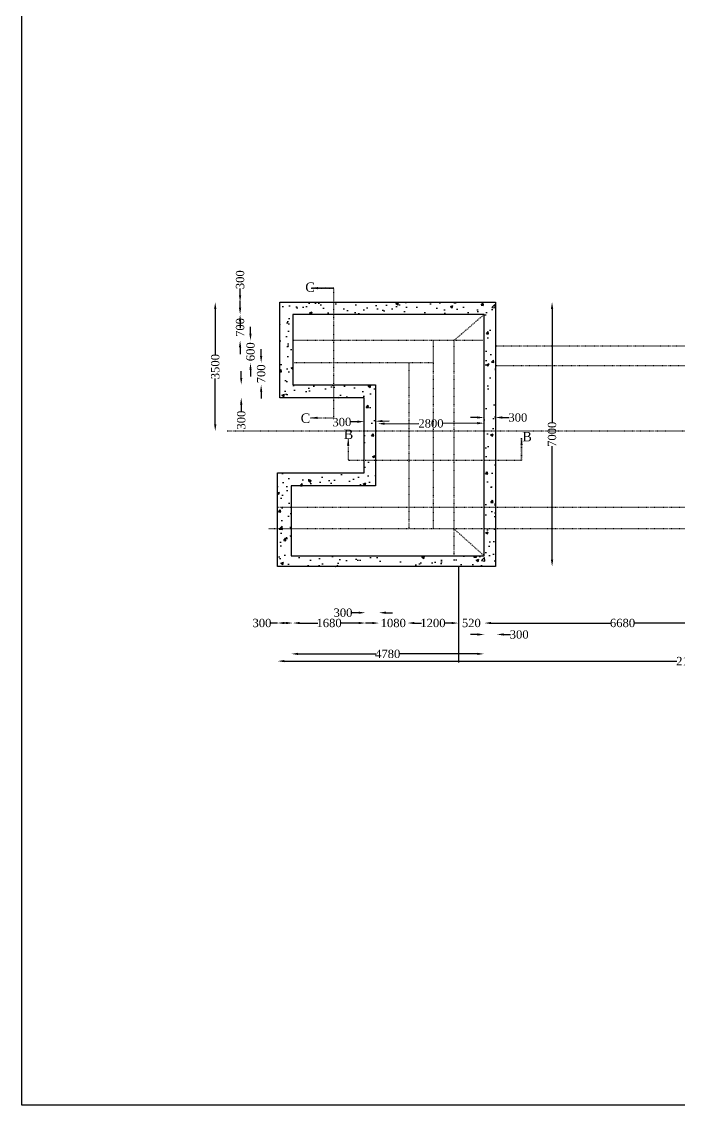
# Model space of a CAD drawing. Header units: millimetres. Extents: x -109570 to 149785, y -246061 to 46759.
# Drawn here: x 4960 to 22306, y 1088 to 29664 of the extents above; entities that cross this region are included whole.
import ezdxf

# ---------------------------------------------------------------- set-up
doc = ezdxf.new("R2010")
doc.units = ezdxf.units.MM
doc.header["$MEASUREMENT"] = 0
doc.header["$PDMODE"] = 33
doc.header["$PDSIZE"] = 500
doc.linetypes.add('ACAD_ISO03W100', pattern=[30, 12, -18])
for name, color, linetype in [('DIM', 5, 'Continuous'), ('DOT LINE', 3, 'ACAD_ISO03W100'), ('DWG. LINE', 1, 'Continuous'), ('HATCH', 2, 'Continuous'), ('TEXT', 7, 'Continuous'), ('TITLE', 7, 'Continuous')]:
    doc.layers.add(name, color=color, linetype=linetype)
doc.styles.get("Standard").update_dxf_attribs({"font": 'TIMES.TTF', "height": 220})
doc.dimstyles.get("Standard").update_dxf_attribs({"dimtxt": 220, "dimasz": 180, "dimexe": 0.18, "dimexo": 0.0625, "dimgap": 0.09, "dimtad": 0, "dimdec": 0, "dimzin": 0, "dimdsep": 46, "dimtxsty": 'Standard', "dimcen": 0.09, "dimse1": 1, "dimse2": 1, "dimclrd": 5, "dimclre": 5, "dimclrt": 4, "dimadec": 0, "dimazin": 0, "dimtfac": 1, "dimtdec": 0, "dimtofl": 0, "dimtmove": 0, "dimatfit": 3, "dimfxl": 1, "dimtolj": 1, "dimtzin": 0, "dimarcsym": 0})

# ---------------------------------------------------------------- blocks, each defined once
blk = doc.blocks.new('*D32')
at = {"layer": 'Defpoints', "color": 0}
for p in [(10672, 22269), (10672, 21944), (10721, 21944)]:
    blk.add_point(p, dxfattribs=at)
at = {"layer": 'DIM', "color": 5, "lineweight": -2}
for p, q in [((10721, 22449), (10721, 22629)), ((10721, 21764), (10721, 21584))]:
    blk.add_line(p, q, dxfattribs=at)
at = {"layer": 'DIM', "color": 5}
for points in [[(10691, 22449), (10751, 22449), (10721, 22269)], [(10691, 21764), (10751, 21764), (10721, 21944)]]:
    blk.add_solid(points, dxfattribs=at)
at = {"layer": 'DIM', "color": 4, "insert": (10721, 22860), "char_height": 220, "attachment_point": 5, "rotation": 90}
blk.add_mtext('\\A1;300', dxfattribs=at)
blk = doc.blocks.new('*D33')
at = {"layer": 'Defpoints', "color": 0}
for p in [(10721, 21944), (10721, 21255), (10721, 21255)]:
    blk.add_point(p, dxfattribs=at)
at = {"layer": 'DIM', "color": 5, "lineweight": -2}
for p, q in [((10721, 22124), (10721, 22304)), ((10721, 21075), (10721, 20895))]:
    blk.add_line(p, q, dxfattribs=at)
at = {"layer": 'DIM', "color": 5}
for points in [[(10691, 22124), (10751, 22124), (10721, 21944)], [(10691, 21075), (10751, 21075), (10721, 21255)]]:
    blk.add_solid(points, dxfattribs=at)
at = {"layer": 'DIM', "color": 4, "insert": (10721, 21600), "char_height": 220, "attachment_point": 5, "rotation": 90}
blk.add_mtext('\\A1;700', dxfattribs=at)
blk = doc.blocks.new('*D34')
at = {"layer": 'Defpoints', "color": 0}
for p in [(10721, 21255), (10721, 20665), (10995, 20665)]:
    blk.add_point(p, dxfattribs=at)
at = {"layer": 'DIM', "color": 5, "lineweight": -2}
for p, q in [((10995, 21435), (10995, 21615)), ((10995, 20485), (10995, 20305))]:
    blk.add_line(p, q, dxfattribs=at)
at = {"layer": 'DIM', "color": 5}
for points in [[(10965, 21435), (11025, 21435), (10995, 21255)], [(10965, 20485), (11025, 20485), (10995, 20665)]]:
    blk.add_solid(points, dxfattribs=at)
at = {"layer": 'DIM', "color": 4, "insert": (10995, 20960), "char_height": 220, "attachment_point": 5, "rotation": 90}
blk.add_mtext('\\A1;600', dxfattribs=at)
blk = doc.blocks.new('*D35')
at = {"layer": 'Defpoints', "color": 0}
for p in [(10995, 20665), (11147, 20090), (11276, 20090)]:
    blk.add_point(p, dxfattribs=at)
at = {"layer": 'DIM', "color": 5, "lineweight": -2}
for p, q in [((11276, 20845), (11276, 21025)), ((11276, 19910), (11276, 19730))]:
    blk.add_line(p, q, dxfattribs=at)
at = {"layer": 'DIM', "color": 5}
for points in [[(11246, 20845), (11306, 20845), (11276, 20665)], [(11246, 19910), (11306, 19910), (11276, 20090)]]:
    blk.add_solid(points, dxfattribs=at)
at = {"layer": 'DIM', "color": 4, "insert": (11276, 20377), "char_height": 220, "attachment_point": 5, "rotation": 90}
blk.add_mtext('\\A1;700', dxfattribs=at)
blk = doc.blocks.new('*D36')
at = {"layer": 'Defpoints', "color": 0}
for p in [(12113, 20090), (10751, 19748), (12112, 19748)]:
    blk.add_point(p, dxfattribs=at)
at = {"layer": 'DIM', "color": 5, "lineweight": -2}
for p, q in [((10751, 20270), (10751, 20450)), ((10751, 19568), (10751, 19388))]:
    blk.add_line(p, q, dxfattribs=at)
at = {"layer": 'DIM', "color": 5}
for points in [[(10721, 20270), (10781, 20270), (10751, 20090)], [(10721, 19568), (10781, 19568), (10751, 19748)]]:
    blk.add_solid(points, dxfattribs=at)
at = {"layer": 'DIM', "color": 4, "insert": (10751, 19157), "char_height": 220, "attachment_point": 5, "rotation": 90}
blk.add_mtext('\\A1;300', dxfattribs=at)
blk = doc.blocks.new('*D37')
at = {"layer": 'Defpoints', "color": 0}
for p in [(11772, 22269), (10066, 18867), (11804, 18867)]:
    blk.add_point(p, dxfattribs=at)
at = {"layer": 'DIM', "color": 5, "lineweight": -2}
for p, q in [((10066, 22089), (10066, 20880)), ((10066, 19047), (10066, 20255))]:
    blk.add_line(p, q, dxfattribs=at)
at = {"layer": 'DIM', "color": 5}
for points in [[(10036, 22089), (10096, 22089), (10066, 22269)], [(10036, 19047), (10096, 19047), (10066, 18867)]]:
    blk.add_solid(points, dxfattribs=at)
at = {"layer": 'DIM', "color": 4, "insert": (10066, 20568), "char_height": 220, "attachment_point": 5, "rotation": 90}
blk.add_mtext('\\A1;3500', dxfattribs=at)
blk = doc.blocks.new('*D38')
at = {"layer": 'Defpoints', "color": 0}
for p in [(13996, 19127), (14294, 19134), (14294, 19127)]:
    blk.add_point(p, dxfattribs=at)
at = {"layer": 'DIM', "color": 5, "lineweight": -2}
for p, q in [((13816, 19115), (13636, 19110)), ((14474, 19131), (14654, 19136))]:
    blk.add_line(p, q, dxfattribs=at)
at = {"layer": 'DIM', "color": 5}
for points in [[(14473, 19161), (14475, 19101), (14294, 19127)], [(13815, 19145), (13817, 19085), (13996, 19119)]]:
    blk.add_solid(points, dxfattribs=at)
at = {"layer": 'DIM', "color": 4, "insert": (13405, 19105), "char_height": 220, "attachment_point": 5, "rotation": 1.4195}
blk.add_mtext('\\A1;300', dxfattribs=at)
blk = doc.blocks.new('*D39')
at = {"layer": 'Defpoints', "color": 0}
for p in [(14355, 18989), (17155, 19077), (17156, 19004)]:
    blk.add_point(p, dxfattribs=at)
at = {"layer": 'DIM', "color": 5, "lineweight": -2}
for p, q in [((14534, 19063), (15439, 19068)), ((16975, 19076), (16071, 19071))]:
    blk.add_line(p, q, dxfattribs=at)
at = {"layer": 'DIM', "color": 5}
for points in [[(14534, 19093), (14535, 19033), (14354, 19062)], [(16975, 19106), (16976, 19046), (17155, 19077)]]:
    blk.add_solid(points, dxfattribs=at)
at = {"layer": 'DIM', "color": 4, "insert": (15755, 19069), "char_height": 220, "attachment_point": 5, "rotation": 0.3158}
blk.add_mtext('\\A1;2800', dxfattribs=at)
blk = doc.blocks.new('*D40')
at = {"layer": 'Defpoints', "color": 0}
for p in [(17156, 19233), (17456, 19226), (17456, 19226)]:
    blk.add_point(p, dxfattribs=at)
at = {"layer": 'DIM', "color": 5, "lineweight": -2}
for p, q in [((16976, 19226), (16796, 19226)), ((17636, 19226), (17816, 19226))]:
    blk.add_line(p, q, dxfattribs=at)
at = {"layer": 'DIM', "color": 5}
for points in [[(16976, 19256), (16976, 19196), (17156, 19226)], [(17636, 19256), (17636, 19196), (17456, 19226)]]:
    blk.add_solid(points, dxfattribs=at)
at = {"layer": 'DIM', "color": 4, "insert": (18047, 19226), "char_height": 220, "attachment_point": 5}
blk.add_mtext('\\A1;300', dxfattribs=at)
blk = doc.blocks.new('*D41')
at = {"layer": 'Defpoints', "color": 0}
for p in [(17456, 22269), (17456, 15297), (18949, 15297)]:
    blk.add_point(p, dxfattribs=at)
at = {"layer": 'DIM', "color": 5, "lineweight": -2}
for p, q in [((18949, 22089), (18949, 19096)), ((18949, 15477), (18949, 18469))]:
    blk.add_line(p, q, dxfattribs=at)
at = {"layer": 'DIM', "color": 5}
for points in [[(18919, 22089), (18979, 22089), (18949, 22269)], [(18919, 15477), (18979, 15477), (18949, 15297)]]:
    blk.add_solid(points, dxfattribs=at)
at = {"layer": 'DIM', "color": 4, "insert": (18949, 18783), "char_height": 220, "attachment_point": 5, "rotation": 90}
blk.add_mtext('\\A1;7000', dxfattribs=at)
blk = doc.blocks.new('*D42')
at = {"layer": 'Defpoints', "color": 0}
for p in [(11709, 12642), (33565, 12818), (33565, 12802)]:
    blk.add_point(p, dxfattribs=at)
at = {"layer": 'DIM', "color": 5, "lineweight": -2}
for p, q in [((11889, 12802), (22241, 12802)), ((33385, 12802), (23034, 12802))]:
    blk.add_line(p, q, dxfattribs=at)
at = {"layer": 'DIM', "color": 5}
for points in [[(11889, 12832), (11889, 12772), (11709, 12802)], [(33385, 12832), (33385, 12772), (33565, 12802)]]:
    blk.add_solid(points, dxfattribs=at)
at = {"layer": 'DIM', "color": 4, "insert": (22637, 12802), "char_height": 220, "attachment_point": 5}
blk.add_mtext('\\A1;21760', dxfattribs=at)
blk = doc.blocks.new('*D43')
at = {"layer": 'Defpoints', "color": 0}
for p in [(12072, 13035), (12072, 12992), (17156, 13013)]:
    blk.add_point(p, dxfattribs=at)
at = {"layer": 'DIM', "color": 5, "lineweight": -2}
for p, q in [((12252, 12992), (14297, 12992)), ((16976, 12992), (14931, 12992))]:
    blk.add_line(p, q, dxfattribs=at)
at = {"layer": 'DIM', "color": 5}
for points in [[(12252, 13022), (12252, 12962), (12072, 12992)], [(16976, 13022), (16976, 12962), (17156, 12992)]]:
    blk.add_solid(points, dxfattribs=at)
at = {"layer": 'DIM', "color": 4, "insert": (14614, 12992), "char_height": 220, "attachment_point": 5}
blk.add_mtext('\\A1;4780', dxfattribs=at)
blk = doc.blocks.new('*D45')
at = {"layer": 'Defpoints', "color": 0}
for p in [(11709, 13800), (12109, 13806), (12109, 13800)]:
    blk.add_point(p, dxfattribs=at)
at = {"layer": 'DIM', "color": 5, "lineweight": -2}
for p, q in [((11709, 13806), (11529, 13806)), ((11929, 13806), (11889, 13806))]:
    blk.add_line(p, q, dxfattribs=at)
at = {"layer": 'DIM', "color": 5}
for points in [[(11889, 13836), (11889, 13776), (11709, 13806)], [(11929, 13836), (11929, 13776), (12109, 13806)]]:
    blk.add_solid(points, dxfattribs=at)
at = {"layer": 'DIM', "color": 4, "insert": (11298, 13806), "char_height": 220, "attachment_point": 5}
blk.add_mtext('\\A1;300', dxfattribs=at)
blk = doc.blocks.new('*D46')
at = {"layer": 'Defpoints', "color": 0}
for p in [(12109, 13806), (14026, 13806), (14026, 13806)]:
    blk.add_point(p, dxfattribs=at)
at = {"layer": 'DIM', "color": 5, "lineweight": -2}
for p, q in [((12289, 13806), (12767, 13806)), ((13846, 13806), (13368, 13806))]:
    blk.add_line(p, q, dxfattribs=at)
at = {"layer": 'DIM', "color": 5}
for points in [[(12289, 13836), (12289, 13776), (12109, 13806)], [(13846, 13836), (13846, 13776), (14026, 13806)]]:
    blk.add_solid(points, dxfattribs=at)
at = {"layer": 'DIM', "color": 4, "insert": (13068, 13806), "char_height": 220, "attachment_point": 5}
blk.add_mtext('\\A1;1680', dxfattribs=at)
blk = doc.blocks.new('*D47')
at = {"layer": 'Defpoints', "color": 0}
for p in [(14385, 14078), (14026, 13806), (14385, 13806)]:
    blk.add_point(p, dxfattribs=at)
at = {"layer": 'DIM', "color": 5, "lineweight": -2}
for p, q in [((13846, 14078), (13666, 14078)), ((14565, 14078), (14745, 14078))]:
    blk.add_line(p, q, dxfattribs=at)
at = {"layer": 'DIM', "color": 5}
for points in [[(13846, 14108), (13846, 14048), (14026, 14078)], [(14565, 14108), (14565, 14048), (14385, 14078)]]:
    blk.add_solid(points, dxfattribs=at)
at = {"layer": 'DIM', "color": 4, "insert": (13435, 14078), "char_height": 220, "attachment_point": 5}
blk.add_mtext('\\A1;300', dxfattribs=at)
blk = doc.blocks.new('*D48')
at = {"layer": 'Defpoints', "color": 0}
for p in [(14385, 13806), (15137, 13806), (15137, 13806)]:
    blk.add_point(p, dxfattribs=at)
at = {"layer": 'DIM', "color": 5, "lineweight": -2}
for p, q in [((14205, 13806), (14025, 13806)), ((15317, 13806), (15497, 13806))]:
    blk.add_line(p, q, dxfattribs=at)
at = {"layer": 'DIM', "color": 5}
for points in [[(14205, 13836), (14205, 13776), (14385, 13806)], [(15317, 13836), (15317, 13776), (15137, 13806)]]:
    blk.add_solid(points, dxfattribs=at)
at = {"layer": 'DIM', "color": 4, "insert": (14761, 13806), "char_height": 220, "attachment_point": 5}
blk.add_mtext('\\A1;1080', dxfattribs=at)
blk = doc.blocks.new('*D49')
at = {"layer": 'Defpoints', "color": 0}
for p in [(15137, 13806), (16478, 13806), (16478, 13769)]:
    blk.add_point(p, dxfattribs=at)
at = {"layer": 'DIM', "color": 5, "lineweight": -2}
for p, q in [((15317, 13806), (15507, 13806)), ((16298, 13806), (16108, 13806))]:
    blk.add_line(p, q, dxfattribs=at)
at = {"layer": 'DIM', "color": 5}
for points in [[(15317, 13836), (15317, 13776), (15137, 13806)], [(16298, 13836), (16298, 13776), (16478, 13806)]]:
    blk.add_solid(points, dxfattribs=at)
at = {"layer": 'DIM', "color": 4, "insert": (15807, 13806), "char_height": 220, "attachment_point": 5}
blk.add_mtext('\\A1;1200', dxfattribs=at)
blk = doc.blocks.new('*D50')
at = {"layer": 'Defpoints', "color": 0}
for p in [(16478, 13806), (17162, 13806), (17162, 13806)]:
    blk.add_point(p, dxfattribs=at)
at = {"layer": 'DIM', "color": 5, "lineweight": -2}
for p, q in [((16298, 13806), (16118, 13806)), ((17342, 13806), (17522, 13806))]:
    blk.add_line(p, q, dxfattribs=at)
at = {"layer": 'DIM', "color": 5}
for points in [[(16298, 13836), (16298, 13776), (16478, 13806)], [(17342, 13836), (17342, 13776), (17162, 13806)]]:
    blk.add_solid(points, dxfattribs=at)
at = {"layer": 'DIM', "color": 4, "insert": (16820, 13806), "char_height": 220, "attachment_point": 5}
blk.add_mtext('\\A1;520', dxfattribs=at)
blk = doc.blocks.new('*D51')
at = {"layer": 'Defpoints', "color": 0}
for p in [(17162, 13806), (24453, 13806), (24453, 13806)]:
    blk.add_point(p, dxfattribs=at)
at = {"layer": 'DIM', "color": 5, "lineweight": -2}
for p, q in [((17342, 13806), (20495, 13806)), ((24273, 13806), (21120, 13806))]:
    blk.add_line(p, q, dxfattribs=at)
at = {"layer": 'DIM', "color": 5}
for points in [[(17342, 13836), (17342, 13776), (17162, 13806)], [(24273, 13836), (24273, 13776), (24453, 13806)]]:
    blk.add_solid(points, dxfattribs=at)
at = {"layer": 'DIM', "color": 4, "insert": (20808, 13806), "char_height": 220, "attachment_point": 5}
blk.add_mtext('\\A1;6680', dxfattribs=at)
blk = doc.blocks.new('*D52')
at = {"layer": 'Defpoints', "color": 0}
for p in [(17162, 13806), (17491, 13806), (17491, 13504)]:
    blk.add_point(p, dxfattribs=at)
at = {"layer": 'DIM', "color": 5, "lineweight": -2}
for p, q in [((16982, 13504), (16802, 13504)), ((17671, 13504), (17851, 13504))]:
    blk.add_line(p, q, dxfattribs=at)
at = {"layer": 'DIM', "color": 5}
for points in [[(16982, 13534), (16982, 13474), (17162, 13504)], [(17671, 13534), (17671, 13474), (17491, 13504)]]:
    blk.add_solid(points, dxfattribs=at)
at = {"layer": 'DIM', "color": 4, "insert": (18082, 13504), "char_height": 220, "attachment_point": 5}
blk.add_mtext('\\A1;300', dxfattribs=at)

msp = doc.modelspace()

# ---------------------------------------------------------------- hatches: boundary and pattern name
at = {"layer": 'HATCH'}
h = msp.add_hatch(dxfattribs=at)
h.set_pattern_fill('AR-CONC', color=256, scale=100, style=0)
h.paths.add_polyline_path([(17455.7, 22268.5), (13191.1, 22268.5), (13191.1, 21944), (17155.7, 21944), (17155.7, 18866.7), (17455.7, 18866.7)])
h.paths.add_polyline_path([(13191.1, 22268.5), (11772, 22268.5), (11772, 19748), (13191.1, 19748), (13191.1, 20090.1), (12113.5, 20090.1), (12113.5, 21944), (13191.1, 21944)])
h.paths.add_polyline_path([(14293.8, 20090.1), (13191.1, 20090.1), (13191.1, 19748), (13995.8, 19748), (13995.8, 18866.7), (14293.8, 18866.7)], flags=17)
h.paths.add_polyline_path([(14293.8, 18097.7), (13995.8, 18097.7), (13995.8, 17765.7), (11709.3, 17765.7), (11709.3, 16851.4), (12072.1, 16851.4), (12072.1, 17420.9), (14293.8, 17420.9)])
h.paths.add_polyline_path([(14293.8, 18866.7), (13995.8, 18866.7), (13995.8, 18097.7), (14293.8, 18097.7)])
h.paths.add_polyline_path([(12072.1, 16851.4), (11709.3, 16851.4), (11709.3, 16290.6), (12072.1, 16290.6)])
h.paths.add_polyline_path([(12072.1, 16290.6), (11709.3, 16290.6), (11709.3, 15296.5), (17455.7, 15296.5), (17455.7, 16290.6), (17155.7, 16290.6), (17155.7, 15580.8), (12072.1, 15580.8)])
h.paths.add_polyline_path([(17455.7, 16851.4), (17155.7, 16851.4), (17155.7, 16290.6), (17455.7, 16290.6)])
h.paths.add_polyline_path([(17455.7, 18097.7), (17155.7, 18097.7), (17155.7, 16851.4), (17455.7, 16851.4)])
h.paths.add_polyline_path([(17455.7, 18866.7), (17155.7, 18866.7), (17155.7, 18097.7), (17455.7, 18097.7)])

# ---------------------------------------------------------------- linework, layer by layer
at = {"layer": 'DOT LINE'}
for p, q in [((15814.9, 20664.5), (12113.5, 20664.5)), ((15184.1, 16290.6), (15184.1, 20664.5))]:
    msp.add_line(p, q, dxfattribs=at)
for points in [[(12577.7, 19217.5), (13191.1, 19217.5), (13191.1, 22637.7), (12593, 22637.7)], [(16360.7, 21255.4), (17155.7, 21944)], [(17155.7, 21255.4), (12113.5, 21255.4)], [(15814.9, 21255.4), (15814.9, 16290.6)], [(16360.7, 21255.4), (16360.7, 15580.8)], [(24545.8, 21108.1), (17455.7, 21108.1)], [(25978.9, 20589.8), (17455.7, 20589.8)], [(60946.2, 18866.7), (10375.6, 18866.7)], [(13571.4, 18666.9), (13571.4, 18097.7), (18144.1, 18097.7), (18144.1, 18680.2)], [(33565.5, 16851.4), (11687.4, 16851.4)], [(33565.5, 16290.6), (11476.3, 16290.6)], [(16360.7, 16290.6), (17155.7, 15580.8)]]:
    msp.add_lwpolyline(points, dxfattribs=at)
at = {"layer": 'DWG. LINE'}
for points in [[(17455.7, 22268.5), (17455.7, 15296.5), (11709.3, 15296.5), (11709.3, 17765.7), (13995.8, 17765.7), (13995.8, 19748), (11772, 19748), (11772, 22268.5), (17455.7, 22268.5)], [(12072.1, 15580.8), (17155.7, 15580.8), (17155.7, 21944), (12113.5, 21944), (12113.5, 20090.1), (14293.8, 20090.1), (14293.8, 17420.9), (12072.1, 17420.9), (12072.1, 15580.8)]]:
    msp.add_lwpolyline(points, close=True, dxfattribs=at)
msp.add_lwpolyline([(16477.6, 15296.5), (16477.6, 12763.7)], dxfattribs=at)
at = {"layer": 'TITLE', "lineweight": 30}
msp.add_lwpolyline([(4960.1, 46759.3), (78605.7, 46759.3), (78605.7, 1087.5), (4960.1, 1087.5)], close=True, dxfattribs=at)

# ---------------------------------------------------------------- texts
at = {"layer": 'TEXT'}
for s, p in [('C', (12441.2, 22537.8)), ('C', (12319.9, 19083.2)), ('B', (13454.6, 18657.9)), ('B', (18164.1, 18596.6))]:
    msp.add_text(s, height=250, dxfattribs=at).set_placement(p)

# ---------------------------------------------------------------- dimensions: what is measured, and where the dimension line sits
at = {"layer": 'DIM'}
for base, p1, p2, angle, picture, middle, dimtype in [((10720.8, 21944), (10672.1, 22268.5), (10672.1, 21944), 90, '*D32', (10720.8, 22859.9), 160), ((14294, 19126.8), (13995.8, 19126.9), (14293.8, 19134.3), 1.41946, '*D38', (13404.8, 19104.7), 161)]:
    dim = msp.add_linear_dim(base=base, p1=p1, p2=p2, angle=angle, text='300', dimstyle='Standard', dxfattribs=at)
    dim.commit()
    dim.dimension.update_dxf_attribs({"geometry": picture, "text_midpoint": middle, "dimtype": dimtype})
for base, p1, p2, text, picture, middle in [((10720.8, 21255.4), (10720.8, 21944), (10720.8, 21255.4), '700', '*D33', (10720.8, 21599.7)), ((10065.7, 18866.7), (11772, 22268.5), (11804, 18866.7), '3500', '*D37', (10065.7, 20567.6)), ((18949.2, 15296.5), (17455.7, 22268.5), (17455.7, 15296.5), '7000', '*D41', (18949.2, 18782.5)), ((10994.6, 20664.5), (10720.8, 21255.4), (10720.8, 20664.5), '600', '*D34', (10994.6, 20959.9)), ((11275.9, 20090.1), (10994.6, 20664.5), (11146.7, 20090.1), '700', '*D35', (11275.9, 20377.3)), ((10751.4, 19748), (12113.5, 20090.1), (12112.2, 19748), '300', '*D36', (10751.4, 19156.7))]:
    dim = msp.add_linear_dim(base=base, p1=p1, p2=p2, angle=90, text=text, dimstyle='Standard', dxfattribs=at)
    dim.commit()
    dim.dimension.update_dxf_attribs({"geometry": picture, "text_midpoint": middle})
dim = msp.add_aligned_dim(p1=(14354.9, 18989.1), p2=(17155.7, 19004.5), distance=72.5, text='2800', dimstyle='Standard', dxfattribs=at)
dim.commit()
dim.dimension.update_dxf_attribs({"geometry": '*D39', "text_midpoint": (15754.9, 19069.3)})
dim = msp.add_linear_dim(base=(17455.7, 19225.5), p1=(17155.7, 19232.7), p2=(17455.7, 19225.5), dimstyle='Standard', dxfattribs=at)
dim.commit()
dim.dimension.update_dxf_attribs({"geometry": '*D40', "text_midpoint": (18047, 19225.5)})
for base, p1, p2, picture, middle in [((14385.2, 14077.6), (14026.4, 13805.9), (14385.2, 13805.9), '*D47', (13435.1, 14077.6)), ((12108.8, 13805.9), (11709.3, 13799.9), (12108.8, 13799.9), '*D45', (11298, 13805.9))]:
    dim = msp.add_linear_dim(base=base, p1=p1, p2=p2, text='300', dimstyle='Standard', dxfattribs=at)
    dim.commit()
    dim.dimension.update_dxf_attribs({"geometry": picture, "text_midpoint": middle, "dimtype": 160})
for base, p1, p2, text, picture, middle in [((14026.4, 13805.9), (12108.8, 13805.9), (14026.4, 13805.9), '1680', '*D46', (13067.6, 13805.9)), ((15137.2, 13805.9), (14385.2, 13805.9), (15137.2, 13805.9), '1080', '*D48', (14761.2, 13805.9)), ((16477.6, 13805.9), (15137.2, 13805.9), (16477.6, 13768.6), '1200', '*D49', (15807.4, 13805.9)), ((17162.2, 13805.9), (16477.6, 13805.9), (17162.2, 13805.9), '520', '*D50', (16819.9, 13805.9)), ((17490.7, 13504.4), (17162.2, 13805.9), (17490.7, 13805.9), '300', '*D52', (18082, 13504.4)), ((24453, 13805.9), (17162.2, 13805.9), (24453, 13805.9), '6680', '*D51', (20807.6, 13805.9)), ((33565.5, 12801.6), (11709.3, 12641.8), (33565.5, 12817.9), '21760', '*D42', (22637.4, 12801.6)), ((12072.1, 12991.6), (17155.7, 13013.5), (12072.1, 13035.4), '4780', '*D43', (14613.9, 12991.6))]:
    dim = msp.add_linear_dim(base=base, p1=p1, p2=p2, text=text, dimstyle='Standard', dxfattribs=at)
    dim.commit()
    dim.dimension.update_dxf_attribs({"geometry": picture, "text_midpoint": middle})

# ---------------------------------------------------------------- leaders
at = {"layer": 'DOT LINE'}
for points in [[(12593, 22637.7), (13191.1, 22637.7)], [(12577.7, 19217.5), (13191.1, 19217.5)], [(13571.4, 18666.9), (13571.4, 18097.7)], [(18144.1, 18680.2), (18144.1, 18097.7)]]:
    msp.add_leader(points, dimstyle='Standard', override={"dimgap": 0.09, "dimtad": 0}, dxfattribs=at)

doc.saveas('drawing.dxf')
